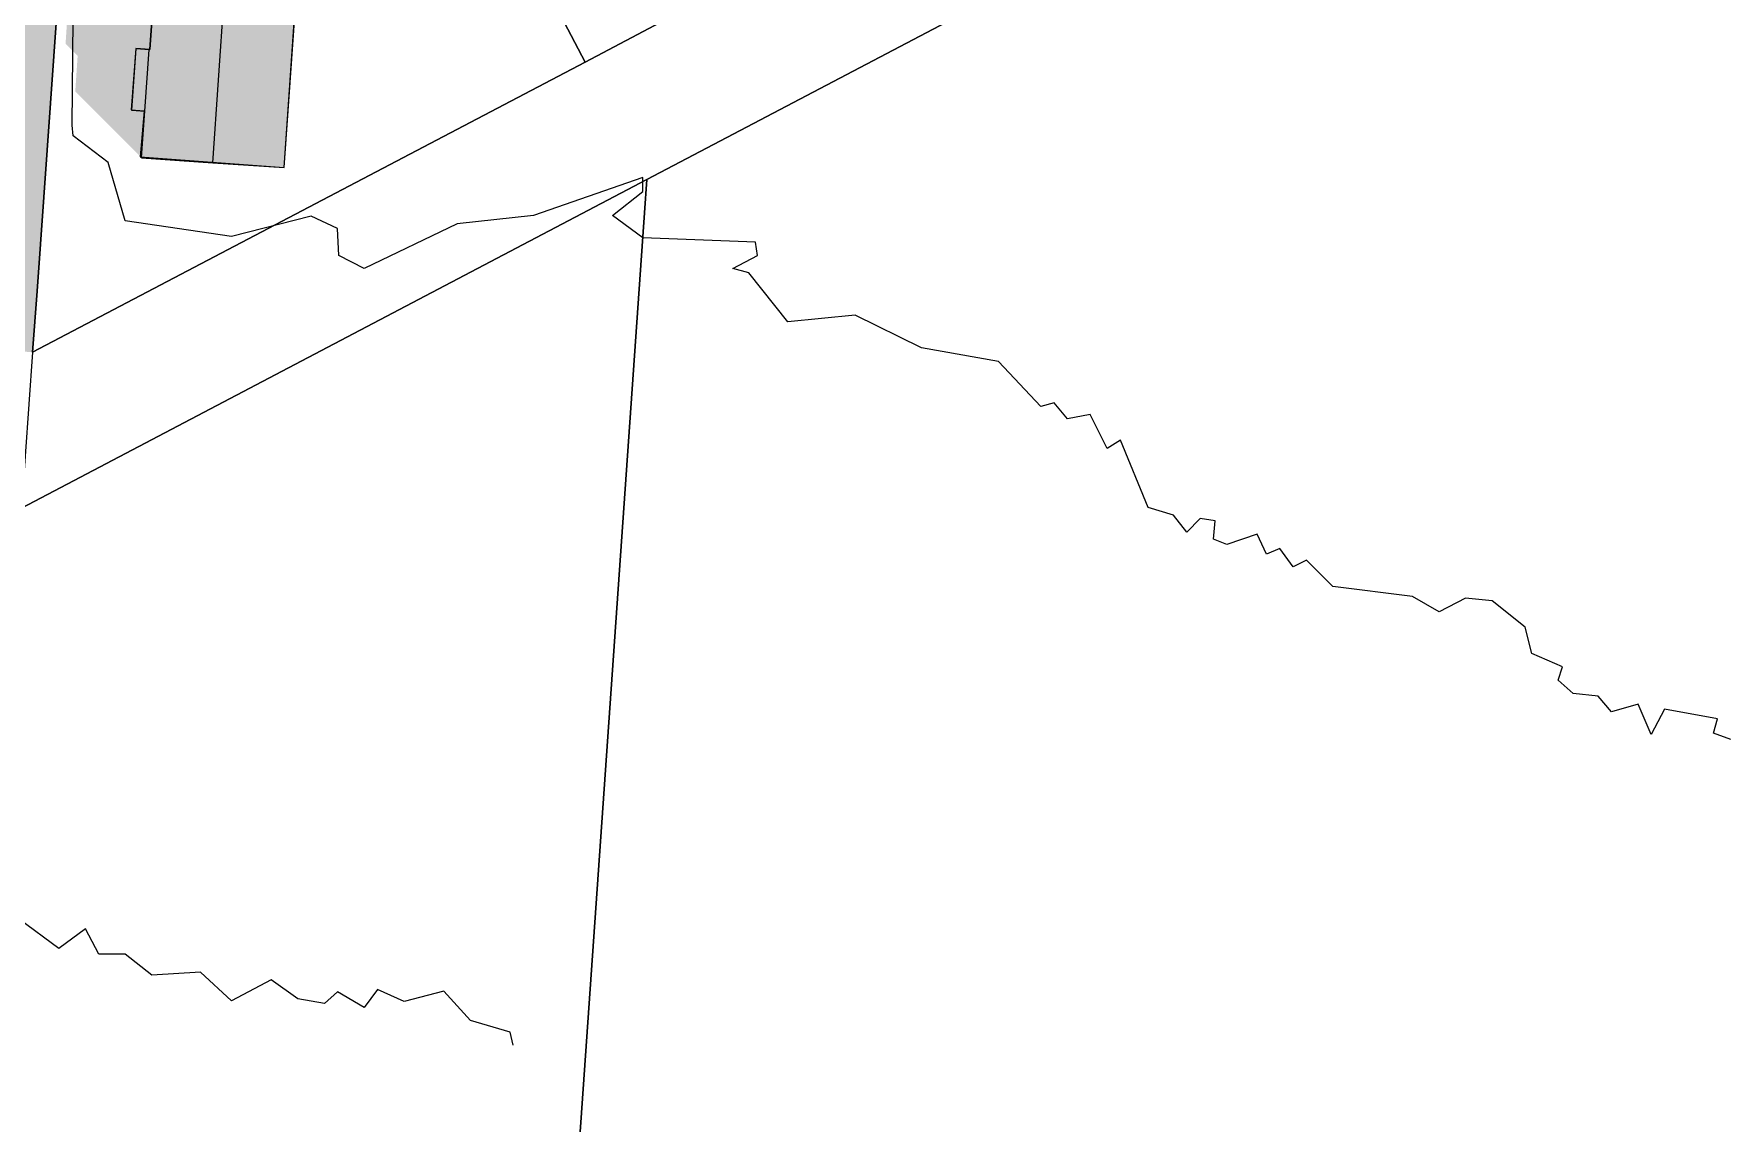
# Model space of a CAD drawing. Header units: millimetres. Extents: x 238 to 3518, y -74 to 2735.
# Drawn here: x 1757.6 to 1885.4, y 807.9 to 889.9 of the extents above; entities that cross this region are included whole.
import ezdxf

# ---------------------------------------------------------------- set-up
doc = ezdxf.new("R2010")
doc.units = ezdxf.units.MM
for name, color, linetype in [('LP_Flurstuecke', 8, 'Continuous'), ('LP_Gebaeude_Dachaufsicht', 9, 'Continuous'), ('LP_Gebaeude_Dachschatten', 253, 'Continuous'), ('LP_Gebaeude_F', 254, 'Continuous'), ('LP_Gebaeude_Schatten', 7, 'Continuous'), ('LP_Gebaeude_U', 7, 'Continuous'), ('LP_Topographie_Hoehenlinien', 8, 'Continuous'), ('LP_Verkehr_Strassen', 9, 'Continuous')]:
    doc.layers.add(name, color=color, linetype=linetype)

msp = doc.modelspace()

# ---------------------------------------------------------------- hatches: boundary and pattern name
at = {"layer": 'LP_Gebaeude_Dachschatten'}
msp.add_hatch(color=253, dxfattribs=at).paths.add_polyline_path([(1773.26, 911.5), (1767.9, 911.87), (1767.67, 908.43), (1767.66, 908.43), (1767.36, 903.98), (1767.4, 903.97), (1766.36, 888.73), (1766.3, 888.74), (1765.98, 884.1), (1765.98, 884.1), (1765.74, 880.57), (1771.11, 880.21)])
at = {"layer": 'LP_Gebaeude_F'}
msp.add_hatch(color=254, dxfattribs=at).paths.add_polyline_path([(1764.96, 884.18), (1765.93, 884.12), (1765.64, 880.64), (1776.49, 879.84), (1778.69, 911.17), (1767.84, 912.12), (1767.67, 908.55), (1766.64, 908.62), (1766.35, 904.1), (1767.43, 904.02), (1766.36, 888.74), (1765.31, 888.81)])
at = {"layer": 'LP_Gebaeude_Schatten'}
msp.add_hatch(color=7, dxfattribs=at).paths.add_polyline_path([(1761.36, 893.73), (1762.34, 908.04), (1761.32, 909.05), (1761.63, 913.5), (1762.66, 913.43), (1762.67, 913.43), (1762.9, 916.87), (1765.26, 919.5), (1773.62, 916.14), (1778.62, 911.14), (1773.26, 911.5), (1767.9, 911.87), (1767.67, 908.43), (1767.66, 908.43), (1766.63, 908.5), (1766.32, 904.05), (1767.36, 903.98), (1767.4, 903.97), (1766.36, 888.73), (1766.3, 888.74), (1765.32, 888.8), (1765.01, 884.17), (1765.98, 884.1), (1765.74, 880.57), (1760.74, 885.57), (1760.92, 888.26), (1760.01, 889.17), (1760.32, 893.8), (1761.3, 893.74), (1761.36, 893.73)])
at = {"layer": 'LP_Verkehr_Strassen'}
msp.add_hatch(color=9, dxfattribs=at).paths.add_polyline_path([(1748.2, 866.63), (1755.36, 866.09), (1757.53, 865.93), (1757.86, 870.52), (1759.64, 895.34), (1760.9, 912.83), (1761.98, 927.79), (1762.41, 933.77), (1765.06, 970.61), (1766.73, 993.77), (1773.19, 1008.89), (1770.64, 1012.56), (1772.74, 1016.14), (1762.09, 1014.19), (1761.55, 1013.35), (1760.68, 1011.55), (1759.93, 1009.67), (1759.34, 1007.79), (1758.86, 1005.82), (1758.18, 1001.92), (1757.84, 998.89), (1757.41, 993.82), (1755.26, 964.45), (1754.06, 948), (1752.87, 931.55), (1751.94, 918.59), (1750.17, 894.05), (1748.41, 869.5), (1748.37, 868.96)])

# ---------------------------------------------------------------- linework, layer by layer
at = {"layer": 'LP_Flurstuecke', "color": 8}
for points in [[(1756.7, 854.2), (1803.81, 878.94), (1980.37, 971.64), (2048.57, 1007.47), (2084.8, 1026.49), (2085.67, 1038.23), (2051.25, 1020.15), (2050.93, 1019.98), (2050.58, 1019.8), (2029.25, 1008.6), (2008.75, 997.84), (1988.26, 987.08), (1976.83, 981.08), (1965.39, 975.07), (1942.51, 963.06), (1919.63, 951.05), (1892.45, 936.77), (1865.28, 922.51), (1865.12, 922.41), (1843.33, 910.98), (1823.53, 900.58), (1805.3, 891.01), (1799.16, 887.79), (1757.53, 865.93)], [(1786.84, 636.49), (1956.03, 624.31), (1980.37, 971.64), (1803.81, 878.94)], [(1782.67, 919.22), (1799.16, 887.79), (1805.3, 891.01), (1808.32, 932.7)], [(1742.05, 644.83), (1746.47, 639.4), (1786.84, 636.49), (1803.81, 878.94), (1756.7, 854.2), (1755.59, 838.41)]]:
    msp.add_lwpolyline(points, close=True, dxfattribs=at)
for points in [[(1757.53, 865.93), (1757.86, 870.52), (1759.64, 895.34), (1760.9, 912.83), (1761.98, 927.79), (1762.41, 933.77), (1765.06, 970.61), (1766.73, 993.77), (1773.19, 1008.89), (1770.64, 1012.56), (1772.74, 1016.14), (1762.09, 1014.19), (1761.55, 1013.35), (1760.68, 1011.55), (1759.93, 1009.67), (1759.34, 1007.79), (1758.86, 1005.82), (1758.18, 1001.92), (1757.84, 998.89), (1757.41, 993.82)], [(1759.64, 895.34), (1757.86, 870.52), (1757.53, 865.93), (1799.16, 887.79), (1782.67, 919.22)]]:
    msp.add_lwpolyline(points, dxfattribs=at)
at = {"layer": 'LP_Gebaeude_Dachaufsicht', "color": 9}
for p, q in [((1771.11, 880.21, 87.6), (1773.26, 911.5, 87.6)), ((1776.48, 879.84, 83.22), (1778.62, 911.14, 83.22)), ((1766.36, 888.73, 83.26), (1767.4, 903.97, 83.25)), ((1765.01, 884.17, 83.22), (1765.32, 888.8, 83.22)), ((1765.32, 888.8, 83.22), (1766.3, 888.74, 83.22)), ((1765.98, 884.1, 83.22), (1766.3, 888.74, 83.22)), ((1766.3, 888.74, 83.22), (1766.36, 888.73, 83.26)), ((1765.01, 884.17, 83.22), (1765.98, 884.1, 83.22)), ((1765.74, 880.57, 83.22), (1765.98, 884.1, 83.21)), ((1765.98, 884.1, 83.22), (1765.98, 884.1, 83.22)), ((1765.98, 884.1, 83.21), (1765.98, 884.1, 83.22)), ((1765.74, 880.57, 83.22), (1771.11, 880.21, 87.6)), ((1771.11, 880.21, 87.6), (1776.48, 879.84, 83.22))]:
    msp.add_line(p, q, dxfattribs=at)
at = {"layer": 'LP_Gebaeude_U', "color": 7}
msp.add_lwpolyline([(1764.96, 884.18), (1765.93, 884.12), (1765.64, 880.64), (1776.49, 879.84), (1778.69, 911.17), (1767.84, 912.12), (1767.67, 908.55), (1766.64, 908.62), (1766.35, 904.1), (1767.43, 904.02), (1766.36, 888.74), (1765.31, 888.81)], close=True, dxfattribs=at)
at = {"layer": 'LP_Topographie_Hoehenlinien', "color": 8}
for points in [[(1885.49, 836.76), (1884.19, 837.23), (1884.49, 838.32), (1880.49, 839.06), (1879.49, 837.14), (1878.49, 839.43), (1876.49, 838.85), (1875.49, 840.04), (1873.61, 840.23), (1872.47, 841.23), (1872.79, 842.23), (1870.48, 843.23), (1870, 845.23), (1867.49, 847.22), (1865.5, 847.42), (1863.5, 846.38), (1861.5, 847.54), (1855.5, 848.29), (1853.5, 850.27), (1852.5, 849.76), (1851.5, 851.15), (1850.5, 850.73), (1849.79, 852.23), (1847.5, 851.46), (1846.5, 851.86), (1846.64, 853.23), (1845.5, 853.41), (1844.5, 852.39), (1843.5, 853.66), (1841.59, 854.23), (1839.5, 859.31), (1838.5, 858.68), (1837.2, 861.23), (1835.5, 860.91), (1834.5, 862.12), (1833.5, 861.84), (1830.3, 865.23), (1824.5, 866.27), (1819.5, 868.72), (1814.43, 868.23), (1811.5, 871.92), (1810.29, 872.23), (1812.15, 873.23), (1812, 874.23), (1803.5, 874.55), (1801.21, 876.23), (1803.5, 878.03), (1803.5, 879.1), (1795.28, 876.23), (1789.51, 875.6), (1782.51, 872.23), (1780.61, 873.23), (1780.51, 875.25), (1778.51, 876.18), (1772.51, 874.65), (1764.51, 875.84), (1763.23, 880.23), (1760.58, 882.23), (1760.51, 883.03), (1760.78, 912.23)], [(1793.73, 813.73), (1793.51, 814.71), (1790.51, 815.61), (1788.51, 817.82), (1785.51, 817.03), (1783.51, 817.94), (1782.51, 816.59), (1780.51, 817.75), (1779.51, 816.88), (1777.51, 817.22), (1775.51, 818.66), (1772.51, 817.07), (1770.18, 819.23), (1766.51, 819.02), (1764.51, 820.6), (1762.51, 820.6), (1761.51, 822.5), (1759.51, 821.01), (1756.51, 823.22)]]:
    msp.add_lwpolyline(points, dxfattribs=at)

doc.saveas('drawing.dxf')
